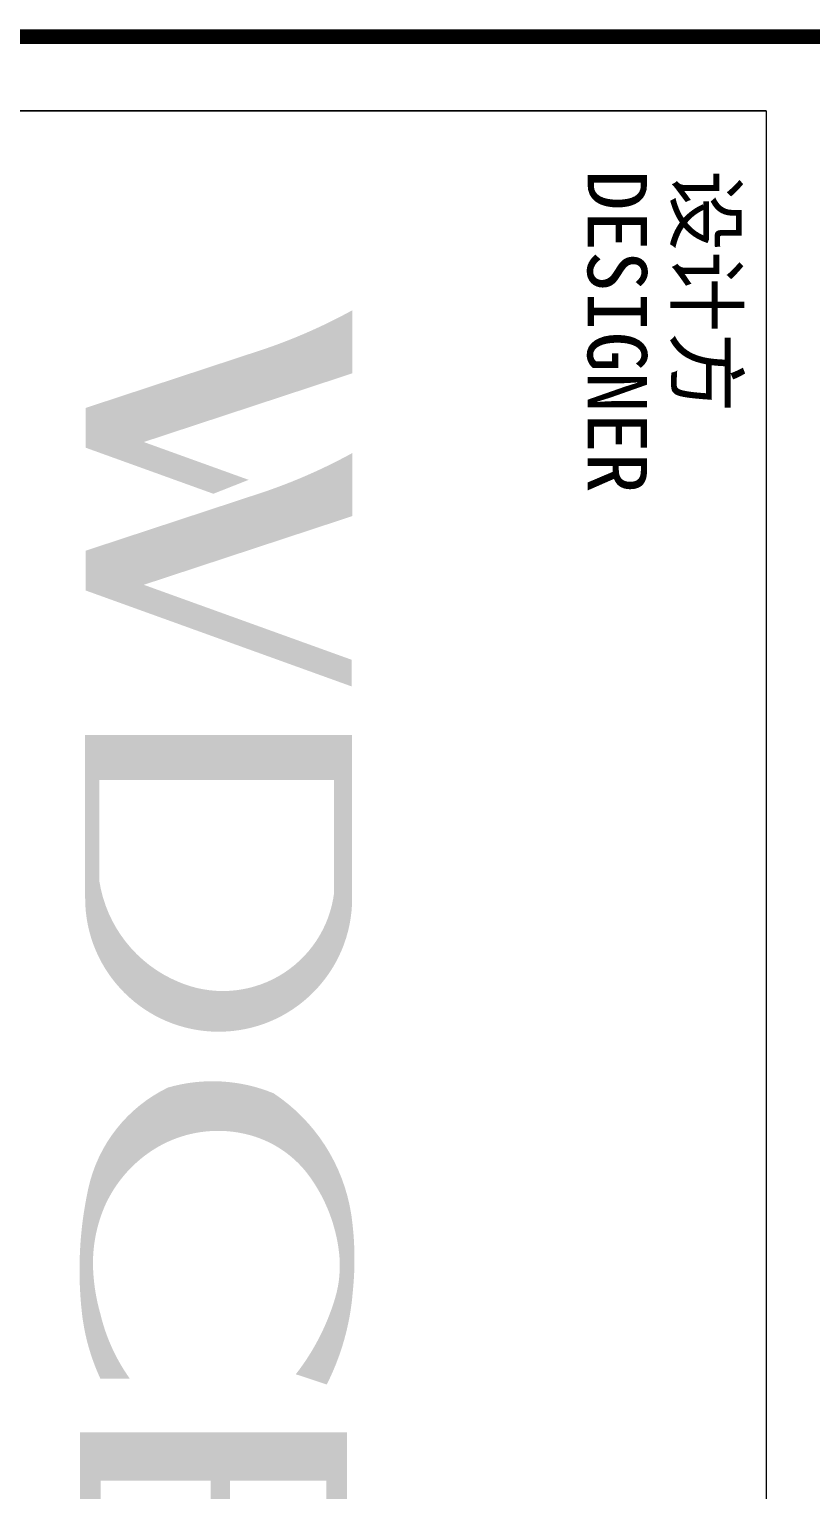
# Model space of a CAD drawing. Extents: x 115799 to 952918, y -190076 to 200966.
# Drawn here: x 267737 to 269054, y 7975 to 10436 of the extents above; entities that cross this region are included whole.
import ezdxf
from ezdxf.enums import TextEntityAlignment as Align

# ---------------------------------------------------------------- set-up
doc = ezdxf.new("R2010")
doc.units = 0
doc.header["$LTSCALE"] = 1000
doc.header["$MEASUREMENT"] = 0
for name, color, linetype in [('00-图签签名_10', 10, 'Continuous'), ('SHEET_LINE', 6, 'Continuous'), ('SHEET_TEXT', 7, 'Continuous')]:
    doc.layers.add(name, color=color, linetype=linetype)
doc.styles.add('A0-建筑图签$0$hwxh', font='STXIHEI.TTF')
doc.styles.add('华文细黑', font='STXIHEI.TTF', dxfattribs={"height": 10})

# ---------------------------------------------------------------- blocks, each defined once
blk = doc.blocks.new('A$C69861949')
at = {"ltscale": 0.001}
h = blk.add_hatch(color=1, dxfattribs=at)
edge = h.paths.add_edge_path()
edge.add_line((6.186632639386517, 4.499926466416582), (5.717210168828387, 5.688688986178931))
edge.add_line((5.717210168828387, 5.688688986178931), (4.442634403956617, 2.155369540221727))
edge.add_line((4.442634403956617, 2.155369540221727), (2.125867256472702, 9.187390649677582))
edge.add_line((2.125867256472702, 9.187390649677582), (-3.637978807091713e-12, 9.187390649676672))
edge.add_arc((-16.38275546331533, 0.1897426852392528), 18.69096962339338, 17.587212351094877, 28.776231851589614, ccw=False)
edge.add_line((1.434563268197962, 5.837352682598976), (3.29244523021589, 0.1981734539149329))
edge.add_line((3.29244523021589, 0.1981734539149329), (4.634859520634564, 0.1981734539158424))
edge.add_line((4.634859520634564, 0.1981734539158424), (6.186632639386517, 4.499926466416582))
h = blk.add_hatch(color=256, dxfattribs=at)
edge = h.paths.add_edge_path()
edge.add_line((12.67927107897231, 9.159558703529001), (11.78102581980238, 9.159558703529001))
edge.add_line((11.78102581980238, 9.159558703529001), (9.254401806130772, 2.155369540221727))
edge.add_line((9.254401806130772, 2.155369540221727), (6.937634658645038, 9.187390649677582))
edge.add_line((6.937634658645038, 9.187390649677582), (4.811767402170517, 9.187390649676672))
edge.add_arc((-11.570988061143, 0.1897426852419812), 18.69096962339366, 17.587212351355106, 28.77623185157961, ccw=False)
edge.add_line((6.246330670344832, 5.837352682682649), (8.104212632393683, 0.1981734539149329))
edge.add_line((8.104212632393683, 0.1981734539149329), (9.4466269228069, 0.1981734539149329))
edge.add_line((9.4466269228069, 0.1981734539149329), (12.67927107897231, 9.159558703529001))
h = blk.add_hatch(color=256, dxfattribs=at)
edge = h.paths.add_edge_path(flags=16)
edge.add_line((15.82980980590219, 8.569314142441726), (19.63055726288803, 8.569314142441726))
edge.add_arc((19.16640701542565, 4.819294533918765), 3.778635007052957, -23.14183201365688, 82.94422841377218, ccw=False)
edge.add_arc((18.55575271178714, 5.024223110381172), 4.420992175216627, 278.6849935359396, 337.5263122238354, ccw=False)
edge.add_line((19.2233310028405, 0.6539243747520231), (15.82980980590219, 0.6539243747529326))
edge.add_line((15.82980980590219, 0.6539243747529326), (15.82980980590219, 8.569314142441726))
edge = h.paths.add_edge_path()
edge.add_line((19.81727618613877, 9.177070715168156), (14.31380638035807, 9.177070715168156))
edge.add_line((14.31380638035807, 9.177070715168156), (14.31380638035807, 0.1786420633625312))
edge.add_line((14.31380638035807, 0.1786420633625312), (19.81727618613877, 0.1786420633634407))
edge.add_arc((19.81727618613877, 4.677856389265798), 4.499214325902358, 270, 450)
h = blk.add_hatch(color=256, dxfattribs=at)
edge = h.paths.add_edge_path()
edge.add_arc((32.11844258874225, 5.2944321497489), 4.852220594071865, 246.0392734246348, 272.6901587606656)
edge.add_arc((32.03986855943003, 6.925653806217269), 6.485332713471919, 272.7071765136122, 286.0207645416936)
edge.add_arc((32.37989125128479, 6.768851084544622), 6.247216378538588, 283.4193957732734, 305.5300438974241)
edge.add_line((36.01033466525951, 1.684798262414915), (36.01033466525951, 0.6922001361454022))
edge.add_arc((32.98795679629984, 7.196872738870297), 7.172554192992691, 276.4265994638416, 294.9218048639394, ccw=False)
edge.add_arc((32.34760129953793, 12.88194357499833), 12.89357556806468, 257.717757348371, 276.426599463869, ccw=False)
edge.add_arc((30.65874042581891, 5.124578140334961), 4.954496935271037, 205.7856088828584, 257.7177573483759, ccw=False)
edge.add_arc((31.39649391498642, 4.471299122985329), 5.411528823203659, 157.6279349355657, 196.1138353179531, ccw=False)
edge.add_arc((31.40116332161051, 3.209159878373612), 6.010302524985462, 98.75610046015322, 146.4478006582644, ccw=False)
edge.add_arc((31.98192438086335, -1.338868278689006), 10.59439430561454, 83.9971363546212, 98.11604897448439, ccw=False)
edge.add_arc((32.42331486085641, 0.8487076650353629), 8.375291868788848, 63.157972388296514, 85.43525870611887, ccw=False)
edge.add_line((36.20502839739129, 8.321602459891437), (35.86110508627826, 7.277715035159417))
edge.add_arc((31.05703492401881, 1.122977031696792), 7.807681475007715, 52.02624302658943, 73.215547450911)
edge.add_arc((32.2023168162068, 4.92005714294919), 3.841639621491435, 73.2155474509136, 96.60397704245582)
edge.add_arc((32.38914080077666, 3.306365669614024), 5.466109803527778, 96.60397704245845, 125.5499734549686)
edge.add_arc((31.34947185219607, 4.761241982228967), 3.677932908572929, 125.549973454985, 164.0300041271467)
edge.add_arc((31.71316356238822, 4.657161146039471), 4.056224437059615, 164.0300041271247, 213.6256556622332)
edge.add_arc((31.97743416680532, 4.832913382105289), 4.373600871032115, 213.6256627082516, 245.2719532317682)
blk.add_hatch(color=256, dxfattribs=at).paths.add_polyline_path([(45.64967972177328, 5.062021770840147), (39.44482934627013, 5.062021770841056), (39.44482934626831, 8.301871543219022), (46.09407013971031, 8.301871543219022), (46.09407013971031, 9.005600181435511), (37.82154538495524, 9.005600181435511), (37.82154538495524, -3.260356606915593e-07), (46.09407013970849, -3.260356606915593e-07), (46.09407013970849, 0.7037283121808287), (39.44482934626831, 0.7037283121808287), (39.44482934626831, 4.412508814344619), (45.64967972177328, 4.412508814344619)])
blk = doc.blocks.new('图签-A1')
at = {"layer": 'SHEET_LINE', "const_width": 0.5}
blk.add_lwpolyline([(-65, -0.1653651263004576), (0, -0.1653651263004576), (-9.094947017729282e-13, 512.3346348736995), (-65.00000000000091, 512.3346348736995)], close=True, dxfattribs=at)
at = {"layer": 'SHEET_LINE', "const_width": 0.04999999999999995}
for points in [[(-62.50000000000091, 416.4355420853271), (-62.50000000000091, 239.4089428585758)], [(-62.50000000000091, 416.4355420853271), (-2.500000000000909, 416.4355420853271)]]:
    blk.add_lwpolyline(points, dxfattribs=at)
at = {"layer": 'SHEET_TEXT', "ltscale": 0.001}
blk.add_blockref('A$C69861949', (-55.7799051642146, 393.3005677503934), dxfattribs=at)
at = {"layer": '00-图签签名_10', "style": 'A0-建筑图签$0$hwxh'}
for tag, p in [('曲佰忠', (-28.75773944549064, 153.5416569594063)), ('郭艳霞', (-28.75773944549064, 146.0416569594063)), ('关宝凤', (-28.75773944549064, 131.0416569594063)), ('李杰', (-28.75773944549064, 116.0416569594063)), ('李杰', (-28.75773944549064, 108.5416569594063))]:
    blk.add_attdef(tag, text='', height=2.299999999999999, dxfattribs=at).set_placement(p, align=Align.TOP_CENTER)
at = {"layer": 'SHEET_TEXT', "color": 6, "style": '华文细黑'}
for s, p in [('设计方', (-60.50000000000091, 415.4153406910227)), ('DESIGNER', (-60.50000000000091, 412.4153406910227))]:
    blk.add_text(s, height=1.999999999999999, dxfattribs=at).set_placement(p, align=Align.TOP_LEFT)

msp = doc.modelspace()

# ---------------------------------------------------------------- block references
at = {"xscale": 50, "yscale": 50, "zscale": 50, "rotation": 270}
msp.add_blockref('图签-A1', (248157.5, 7173.653524486581), dxfattribs=at)

doc.saveas('drawing.dxf')
